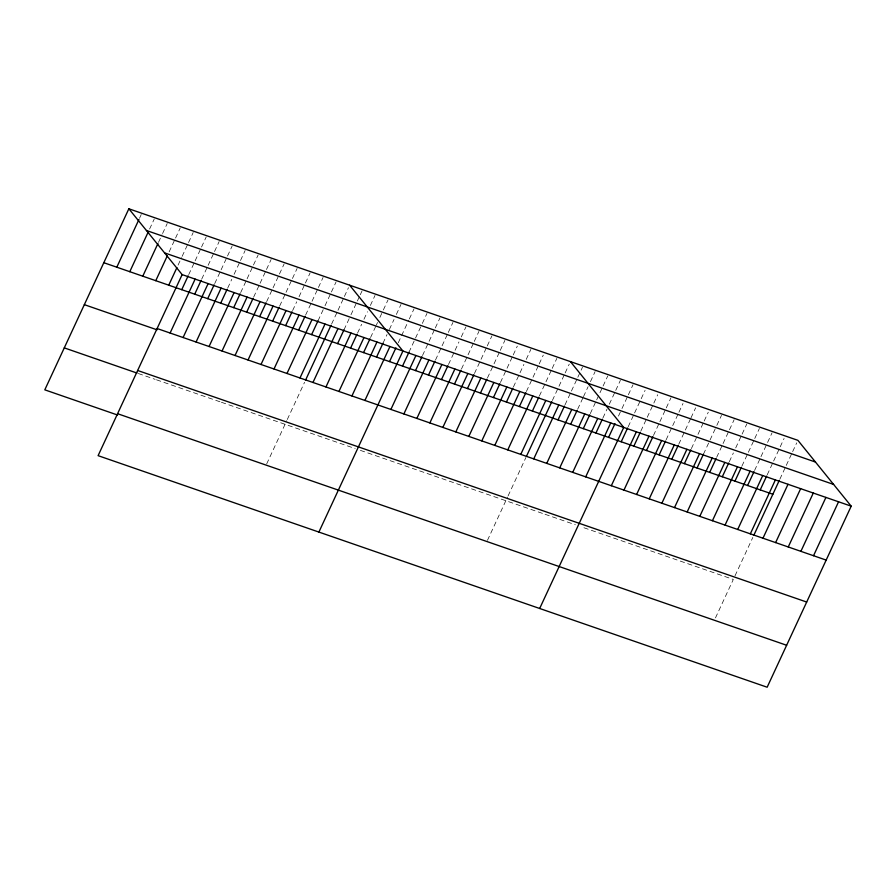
<?xml version="1.0" encoding="UTF-8"?>
<svg xmlns="http://www.w3.org/2000/svg" width="896" height="896" viewBox="0 0 896 896"><rect width="100%" height="100%" fill="white"/><g stroke="black" fill="none" stroke-linecap="round" stroke-linejoin="round"><path stroke-width="0.67" stroke-dasharray="4.48 3.36" d="M139.507 218.288L141.254 214.525M149.587 229.051L154.235 219.027M158.491 242.334L161.986 234.808M162.568 233.554L167.227 223.518M169.154 251.843L174.978 239.299M175.56 238.045L180.219 228.01M178.069 265.115L181.563 257.589M182.146 256.334L187.958 243.79M188.541 242.536L193.2 232.512M188.72 274.624L194.544 262.08M195.126 260.826L200.95 248.293M201.533 247.038L206.192 237.003M201.712 279.115L207.536 266.582M208.118 265.328L213.942 252.784M214.525 251.53L219.173 241.494M214.704 283.618L220.517 271.074M221.099 269.819L226.923 257.275M227.506 256.021L232.165 245.997M227.685 288.109L231.762 279.328M234.091 274.31L239.915 261.778M240.498 260.523L245.146 250.488M240.677 292.6L246.501 280.067M247.083 278.813L252.896 266.269M253.478 265.014L258.138 254.979M253.658 297.102L259.482 284.558M260.064 283.304L265.888 270.76M266.47 269.506L271.13 259.482M266.65 301.594L272.474 289.05M273.056 287.795L278.869 275.262M279.451 274.008L284.11 263.973M279.642 306.085L285.454 293.552M286.037 292.298L291.861 279.754M292.443 278.499L297.102 268.464M292.622 310.587L296.699 301.806M299.029 296.789L304.853 284.245M305.435 282.99L310.083 272.966M305.614 315.078L311.438 302.534M312.021 301.28L317.834 288.747M318.416 287.493L323.075 277.458M318.013 320.824L324.419 307.037M325.002 305.782L330.826 293.238M331.408 291.984L336.067 281.949M266.672 463.926L286.731 420.694M287.291 419.496L304.573 382.278M331.587 324.072L337.411 311.528M337.994 310.274L343.806 297.73M344.389 296.475L348.466 287.706M343.997 329.818L350.392 316.019M350.974 314.765L356.798 302.232M357.381 300.978L359.71 295.96M360.293 294.706L362.04 290.942M357.56 333.054L361.637 324.285M363.966 319.267L367.461 311.741M370.373 305.469L375.021 295.434M370.552 337.557L375.794 326.267M376.365 325.013L377.53 322.504M379.859 317.486L382.771 311.214M383.354 309.96L388.013 299.936M382.95 343.302L387.027 334.522M389.357 329.504L394.016 319.48M396.346 314.462L401.005 304.427M398.272 342.776L408.744 320.208M409.326 318.954L413.986 308.918M408.934 352.296L421.736 324.699M422.318 323.445L426.978 313.421M422.498 355.533L434.728 329.202M435.31 327.947L439.958 317.912M435.49 360.024L447.709 333.693M448.291 332.438L452.95 322.403M448.47 364.526L458.954 341.947M461.283 336.93L465.942 326.906M461.462 369.018L473.682 342.686M474.264 341.432L478.923 331.397M474.443 373.509L486.674 347.178M487.256 345.923L491.915 335.888M487.435 378.011L499.666 351.669M500.248 350.414L504.896 340.39M500.427 382.502L512.646 356.171M513.229 354.917L517.306 346.136M513.408 386.994L523.891 364.426M526.221 359.408L530.88 349.373M526.4 391.496L538.619 365.154M539.202 363.899L543.278 355.13M539.381 395.987L551.611 369.656M552.194 368.402L556.853 358.366M487.458 540.333L507.517 497.112M508.077 495.914L525.907 457.486M552.373 400.478L564.603 374.147M565.174 372.893L569.251 364.112M565.006 404.858L570.83 392.314M571.413 391.059L577.237 378.526M577.819 377.272L582.478 367.237M577.651 409.226L582.893 397.947M583.475 396.693L588.123 386.658M590.453 381.64L595.112 371.605M590.285 413.605L596.109 401.061M596.691 399.806L602.515 387.274M603.098 386.019L607.746 375.984M602.918 417.984L606.995 409.203M609.325 404.186L615.149 391.642M615.731 390.387L620.39 380.352M618.475 416.08L621.387 409.808M621.97 408.554L627.782 396.021M628.365 394.766L633.024 384.731M628.197 426.731L634.021 414.187M634.603 412.933L645.075 390.354M640.842 431.099L646.654 418.555M647.237 417.301L657.72 394.733M653.475 435.478L659.299 422.934M659.882 421.68L665.694 409.136M666.277 407.882L670.936 397.846M666.109 439.846L678.339 413.515M678.922 412.261L682.998 403.48M678.754 444.226L690.39 419.138M690.973 417.883L695.632 407.848M691.387 448.594L703.606 422.262M704.189 421.008L708.266 412.227M703.438 454.227L716.251 426.63M716.834 425.376L721.493 415.352M716.666 457.341L722.478 444.797M723.061 443.554L728.885 431.01M729.467 429.755L734.126 419.72M729.299 461.72L733.376 452.939M735.706 447.922L741.53 435.378M742.101 434.123L746.76 424.099M741.933 466.088L747.757 453.555M748.339 452.301L754.163 439.757M754.746 438.502L759.405 428.467M754.578 470.467L760.402 457.923M760.973 456.669L772.038 432.846M767.211 474.835L773.035 462.302M773.618 461.048L784.09 438.469M715.467 617.904L733.32 579.443L581.672 526.96M735 575.837L752.83 537.421M779.845 479.214L785.669 466.67M786.251 465.416L792.075 452.872M792.658 451.618L796.734 442.848M138.309 373.509L155.187 379.355M156.486 379.803L220.125 401.822M221.424 402.27L355.197 448.571M360.394 450.374L543.76 513.834M545.026 514.27L575.355 524.765"/><path stroke-width="1.34" d="M128.845 208.779L182.146 274.602L98.101 455.661L767.155 687.221L851.2 506.162L797.899 440.339L128.845 208.779L44.8 389.838L117.533 415.016M116.805 267.198L138.925 219.542M129.786 271.69L148.422 231.56M142.778 276.192L157.909 243.578M155.77 280.683L167.406 255.606M168.75 285.174L176.904 267.624M181.742 289.677L188.138 275.878M170.106 333.021L195.138 279.093M194.723 294.168L201.13 280.37M183.098 337.512L208.13 283.595M207.715 298.659L214.122 284.872M196.078 342.014L221.11 288.086M220.707 303.162L227.102 289.363M209.07 346.506L234.102 292.578M233.688 307.653L240.094 293.854M222.051 350.997L247.083 297.08M246.68 312.144L253.075 298.357M235.043 355.499L260.075 301.571M259.661 316.646L266.067 302.848M248.035 359.99L273.067 306.062M272.653 321.138L279.059 307.339M261.016 364.482L286.048 310.565M285.634 325.629L292.04 311.842M274.008 368.984L299.04 315.056M298.626 330.131L305.032 316.333M286.989 373.475L312.021 319.547M311.618 334.622L318.013 320.824M299.981 377.966L325.013 324.05M305.67 379.904L331.005 325.326M312.973 382.469L338.005 328.541M337.59 343.616L343.997 329.818M325.954 386.96L350.986 333.032M350.571 348.107L356.978 334.309M338.946 391.451L363.978 337.534M363.563 352.598L369.97 338.811M351.926 395.954L376.958 342.026M376.555 357.101L382.95 343.302M364.918 400.445L389.95 346.517M389.536 361.592L395.942 347.794M318.886 532.078L402.931 351.019L349.63 285.197M402.528 366.083L408.934 352.296M390.891 409.438L415.923 355.51M415.509 370.586L421.915 356.787M403.883 413.93L428.915 360.002M428.501 375.077L434.907 361.278M416.864 418.421L441.896 364.504M441.493 379.568L447.888 365.781M429.856 422.923L454.888 368.995M454.474 384.07L460.88 370.272M442.848 427.414L467.869 373.486M467.466 388.562L473.872 374.763M455.829 431.906L480.861 377.989M480.446 393.053L486.853 379.266M468.821 436.408L493.853 382.48M493.438 397.555L499.845 383.757M481.802 440.899L506.834 386.971M506.43 402.046L512.826 388.248M494.794 445.39L519.826 391.474M519.411 406.538L525.818 392.75M507.774 449.893L532.806 395.965M532.403 411.04L538.798 397.242M520.766 454.384L545.798 400.456M526.456 456.322L551.79 401.733M533.758 458.875L558.79 404.958M558.029 419.91L564.424 406.112M546.739 463.378L571.771 409.45M570.662 424.278L577.069 410.48M559.731 467.869L584.763 413.941M583.296 428.658L589.702 414.859M572.712 472.36L597.744 418.443M595.941 433.026L602.336 419.227M585.704 476.862L610.736 422.934M608.574 437.405L614.981 423.606M539.672 608.496L623.728 427.426L570.416 361.603M621.208 441.773L627.614 427.986M611.33 485.733L636.362 431.805M633.853 446.152L640.259 432.354M623.963 490.101L648.995 436.173M646.486 450.52L652.893 436.733M636.608 494.48L661.64 440.552M659.131 454.899L665.526 441.101M649.242 498.848L674.274 444.92M671.765 459.267L678.171 445.48M661.875 503.227L686.907 449.299M684.398 463.646L690.805 449.848M674.52 507.595L699.552 453.667M697.043 468.014L703.438 454.227M687.154 511.974L712.186 458.046M709.677 472.394L716.083 458.595M699.787 516.342L724.819 462.426M722.31 476.762L728.717 462.974M712.432 520.722L737.464 466.794M734.955 481.141L741.35 467.342M725.066 525.09L750.098 471.173M747.589 485.509L753.995 471.722M737.71 529.469L762.731 475.541M760.222 489.888L766.629 476.09M750.344 533.837L775.376 479.92M753.928 535.046L779.262 480.469M762.978 538.216L788.01 484.288M775.622 542.584L800.654 488.667M788.256 546.963L813.288 493.035M800.89 551.342L825.922 497.414M813.534 555.71L838.566 501.782M146.44 230.496L815.483 462.056M164.562 252.885L833.605 484.434M182.146 274.602L851.2 506.162M103.813 262.707L772.867 494.256M157.114 328.53L826.168 560.09M84.336 304.662L157.069 329.829M137.648 370.485L806.691 602.045M64.277 347.883L137.01 373.061M117.578 413.706L786.632 645.266"/></g></svg>
